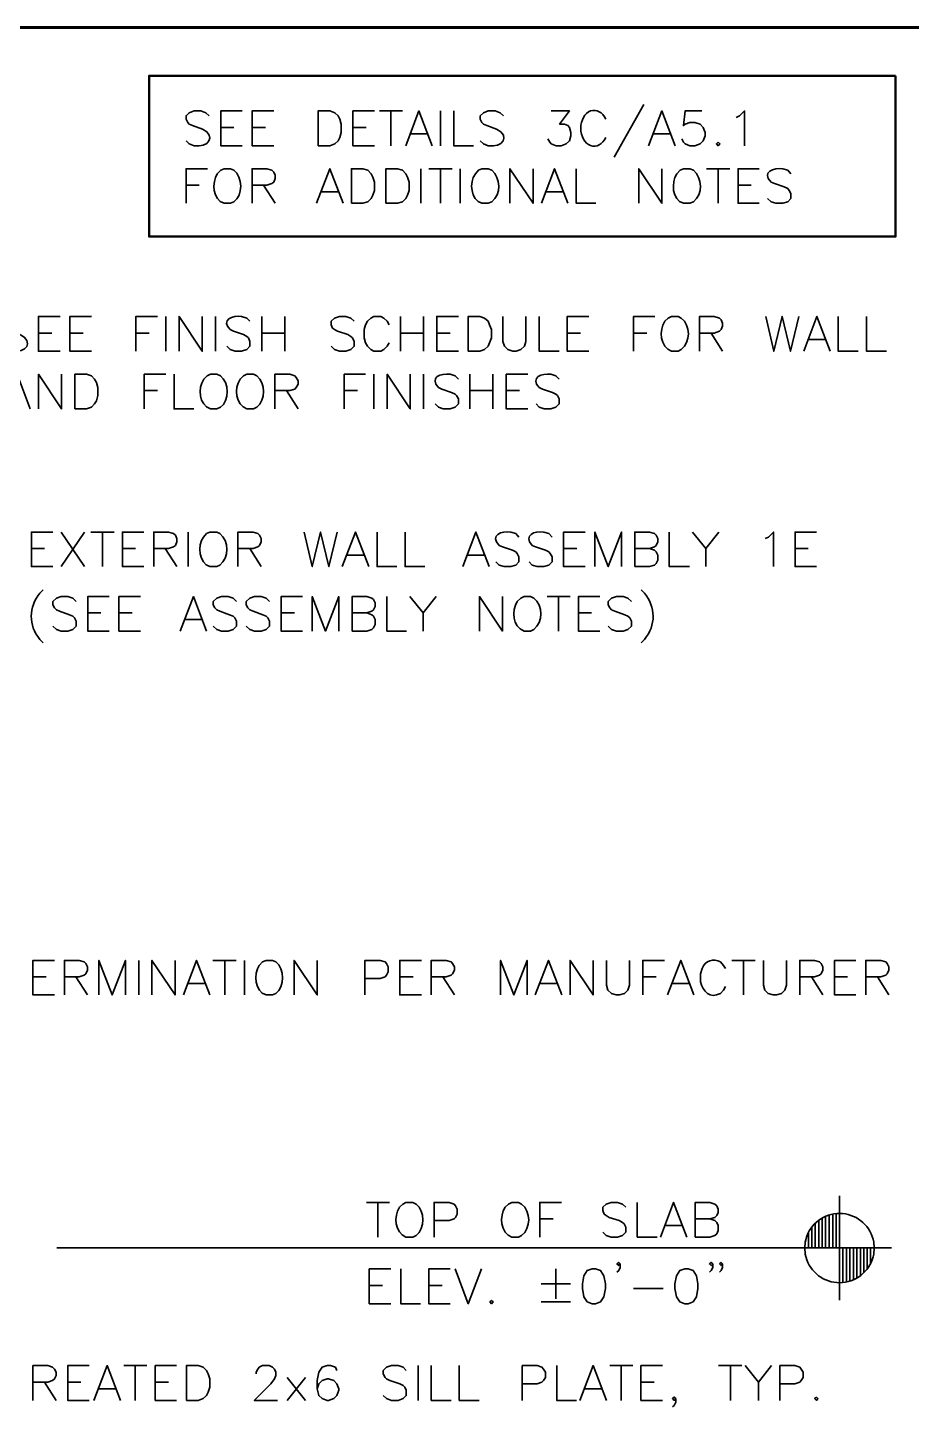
# Model space of a CAD drawing. Header units: inches. Extents: x 5 to 516, y -193 to 129.
# Drawn here: x 18.828 to 22.012, y -168.171 to -163.186 of the extents above; entities that cross this region are included whole.
import ezdxf

# ---------------------------------------------------------------- set-up
doc = ezdxf.new("R2010")
doc.units = ezdxf.units.IN
doc.header["$MEASUREMENT"] = 0
doc.layers.add('PDF7_Geometry', color=7, linetype='Continuous')

msp = doc.modelspace()

# ---------------------------------------------------------------- linework, layer by layer
at = {"layer": 'PDF7_Geometry', "lineweight": 60}
msp.add_lwpolyline([(59.9013316, -193.1846724), (59.9013316, -163.1857822), (14.901328, -163.1857822), (14.901328, -193.1846724)], dxfattribs=at)
at = {"layer": 'PDF7_Geometry', "lineweight": 50}
msp.add_lwpolyline([(21.9557742, -163.3591143), (21.9557742, -163.9391143), (19.2657741, -163.9391143), (19.2657741, -163.3591143)], close=True, dxfattribs=at)
at = {"layer": 'PDF7_Geometry', "lineweight": 35}
for points in [[(21.047996, -163.4624478), (20.9413293, -163.6524478)], [(19.4824396, -163.5035606), (19.4702174, -163.4924495), (19.4524396, -163.4857829), (19.4279952, -163.4857829), (19.4102174, -163.4924495), (19.3991063, -163.5035606), (19.3991063, -163.5157829), (19.4046618, -163.5280051), (19.4102174, -163.5335606), (19.4224396, -163.5391162), (19.4579952, -163.5513384)], [(19.601328, -163.6113374), (19.5235502, -163.6113374), (19.5235502, -163.4857819), (19.601328, -163.4857819)], [(19.7146635, -163.6113374), (19.6368857, -163.6113374), (19.6368857, -163.4857819), (19.7146635, -163.4857819)], [(20.0779945, -163.6113374), (20.0002167, -163.6113374), (20.0002167, -163.4857819), (20.0779945, -163.4857819)], [(20.0957706, -163.4857813), (20.179104, -163.4857813)], [(20.1368857, -163.4857813), (20.1368857, -163.6113369)], [(20.1902169, -163.6113374), (20.2379947, -163.4857819), (20.2857725, -163.6113374)], [(20.315773, -163.4857813), (20.315773, -163.6113369)], [(20.3635522, -163.4857813), (20.3635522, -163.6113369), (20.4346634, -163.6113369)], [(20.5424395, -163.5035606), (20.5302173, -163.4924495), (20.5124395, -163.4857829), (20.4879951, -163.4857829), (20.4702173, -163.4924495), (20.4591062, -163.5035606), (20.4591062, -163.5157829), (20.4646617, -163.5280051), (20.4702173, -163.5335606), (20.4824395, -163.5391162), (20.5179951, -163.5513384)], [(20.7146627, -163.4857813), (20.7802182, -163.4857813), (20.7446627, -163.5335591), (20.7624404, -163.5335591), (20.7746627, -163.5391147), (20.7802182, -163.5457813), (20.7857738, -163.5635591), (20.7857738, -163.5757813), (20.7802182, -163.5935591), (20.767996, -163.6046702), (20.7502182, -163.6113369), (20.7324404, -163.6113369), (20.7146627, -163.6046702), (20.7091071, -163.5991147), (20.7024404, -163.5868924)], [(21.0657731, -163.6113374), (21.1135509, -163.4857819), (21.1613286, -163.6113374)], [(21.2568855, -163.4857813), (21.1968855, -163.4857813), (21.1913299, -163.5391147), (21.1968855, -163.5335591), (21.2146632, -163.5280035), (21.232441, -163.5280035), (21.2513299, -163.5335591), (21.262441, -163.5457813), (21.2691077, -163.5635591), (21.2691077, -163.5757813), (21.262441, -163.5935591), (21.2513299, -163.6046702), (21.232441, -163.6113369), (21.2146632, -163.6113369), (21.1968855, -163.6046702), (21.1913299, -163.5991147), (21.1857744, -163.5868924)], [(21.3813294, -163.510227), (21.3935516, -163.5035604), (21.4113294, -163.4857826), (21.4113294, -163.6113382)], [(19.5235502, -163.5457811), (19.571328, -163.5457811)], [(19.6368857, -163.5457811), (19.6846635, -163.5457811)], [(20.0002167, -163.5457811), (20.0479945, -163.5457811)], [(20.2091062, -163.5691147), (20.2679951, -163.5691147)], [(21.0835501, -163.5691147), (21.1435501, -163.5691147)], [(19.4279952, -163.6113384), (19.4102174, -163.6046718), (19.3991063, -163.5935606)], [(20.4879951, -163.6113384), (20.4702173, -163.6046718), (20.4591062, -163.5935606)], [(19.3991063, -163.8191147), (19.3991063, -163.6946702), (19.4757729, -163.6946702)], [(19.5713263, -163.7002263), (19.5591041, -163.6946708), (19.5357708, -163.6946708), (19.5235486, -163.7002263), (19.5113263, -163.7124485)], [(19.6368857, -163.8191147), (19.6368857, -163.6946702), (19.690219, -163.6946702), (19.7079968, -163.7002258), (19.7146635, -163.7068925), (19.720219, -163.7180036), (19.720219, -163.7302258), (19.7146635, -163.742448), (19.7079968, -163.7480036), (19.690219, -163.7535591), (19.6368857, -163.7535591)], [(19.8691041, -163.8191147), (19.9168819, -163.6946702), (19.9646597, -163.8191147)], [(20.2446603, -163.6946708), (20.2446603, -163.8191152)], [(20.2735502, -163.6946708), (20.3579947, -163.6946708)], [(20.315773, -163.6946708), (20.315773, -163.8191152)], [(20.3868858, -163.6946708), (20.3868858, -163.8191152)], [(20.5002182, -163.7002263), (20.487996, -163.6946708), (20.4646626, -163.6946708), (20.4524404, -163.7002263), (20.4413293, -163.7124485)], [(20.565773, -163.8191147), (20.565773, -163.6946702), (20.6491064, -163.8191147), (20.6491064, -163.6946702)], [(20.679104, -163.8191147), (20.7268818, -163.6946702), (20.7746596, -163.8191147)], [(20.8046601, -163.6946708), (20.8046601, -163.8191152), (20.8757713, -163.8191152)], [(21.030219, -163.8191147), (21.030219, -163.6946702), (21.1135523, -163.8191147), (21.1135523, -163.6946702)], [(21.2268847, -163.7002263), (21.2146625, -163.6946708), (21.1913292, -163.6946708), (21.179107, -163.7002263), (21.1668847, -163.7124485)], [(21.2746625, -163.6946708), (21.3579959, -163.6946708)], [(21.3157731, -163.6946708), (21.3157731, -163.8191152)], [(21.4646602, -163.8191147), (21.3879935, -163.8191147), (21.3879935, -163.6946702), (21.4646602, -163.6946702)], [(21.5779937, -163.7124478), (21.5668826, -163.7002256), (21.5491048, -163.69467)], [(19.3991063, -163.7535607), (19.4457729, -163.7535607)], [(19.6779963, -163.7535607), (19.7202185, -163.8191162)], [(21.3879935, -163.7535607), (21.4357713, -163.7535607)], [(21.5068826, -163.7424478), (21.5191048, -163.7480034), (21.5546604, -163.7602256), (21.5668826, -163.7657812), (21.5724382, -163.7724478), (21.5779937, -163.7835589), (21.5779937, -163.8013367), (21.5668826, -163.8135589), (21.5491048, -163.8191145), (21.5246604, -163.8191145), (21.5068826, -163.8135589), (21.4946604, -163.8013367)], [(19.5357708, -163.8191152), (19.5591041, -163.8191152), (19.5713263, -163.8135597)], [(19.8868857, -163.7780041), (19.9468857, -163.7780041)], [(20.4646626, -163.8191152), (20.487996, -163.8191152), (20.5002182, -163.8135597)], [(20.6968856, -163.7780041), (20.7568856, -163.7780041)], [(21.1913292, -163.8191152), (21.2146625, -163.8191152), (21.2268847, -163.8135597)], [(18.944662, -164.352449), (18.8668842, -164.352449), (18.8668842, -164.2268934), (18.944662, -164.2268934)], [(19.057993, -164.352449), (18.9802152, -164.352449), (18.9802152, -164.2268934), (19.057993, -164.2268934)], [(19.2179946, -164.352449), (19.2179946, -164.2268934), (19.2957724, -164.2268934)], [(19.3257737, -164.2268929), (19.3257737, -164.3524484)], [(19.3735484, -164.352449), (19.3735484, -164.2268934), (19.4568817, -164.352449), (19.4568817, -164.2268934)], [(19.5046609, -164.2268929), (19.5046609, -164.3524484)], [(19.6291048, -164.2446699), (19.6179937, -164.2335588), (19.5991048, -164.2268921)], [(19.6713276, -164.2268929), (19.6713276, -164.3524484)], [(19.754661, -164.2268929), (19.754661, -164.3524484)], [(20.004661, -164.2446699), (19.9924388, -164.2335588), (19.974661, -164.2268921), (19.9513276, -164.2268921), (19.9335499, -164.2335588), (19.9213276, -164.2446699), (19.9213276, -164.2568921), (19.9268832, -164.2691144), (19.9335499, -164.2746699), (19.944661, -164.2802255), (19.9813276, -164.2924477), (19.9924388, -164.2991144), (19.9991054, -164.3046699), (20.004661, -164.3168921), (20.004661, -164.3346699), (19.9924388, -164.345781), (19.974661, -164.3524477), (19.9513276, -164.3524477), (19.9335499, -164.345781), (19.9213276, -164.3346699)], [(20.1302171, -164.2568928), (20.1235504, -164.2446705), (20.1113282, -164.2335594), (20.1002171, -164.2268928), (20.0757726, -164.2268928), (20.0646615, -164.2335594), (20.0524393, -164.2446705), (20.0457726, -164.2568928), (20.0402171, -164.2746705), (20.0402171, -164.3046705), (20.0457726, -164.3224483), (20.0524393, -164.3346706), (20.0646615, -164.3457817), (20.0757726, -164.3524483), (20.1002171, -164.3524483), (20.1113282, -164.3457817), (20.1235504, -164.3346706), (20.1302171, -164.3224483)], [(20.1713277, -164.2268929), (20.1713277, -164.3524484)], [(20.254661, -164.2268929), (20.254661, -164.3524484)], [(20.380218, -164.352449), (20.3024402, -164.352449), (20.3024402, -164.2268934), (20.380218, -164.2268934)], [(20.5402151, -164.2268929), (20.5402151, -164.3168929), (20.5468818, -164.3346706), (20.5579929, -164.3457818), (20.5768818, -164.3524484), (20.5879929, -164.3524484), (20.6057707, -164.3457818), (20.6179929, -164.3346706), (20.6235485, -164.3168929), (20.6235485, -164.2268929)], [(20.6713277, -164.2268929), (20.6713277, -164.3524484), (20.7435499, -164.3524484)], [(20.8502159, -164.352449), (20.7724381, -164.352449), (20.7724381, -164.2268934), (20.8502159, -164.2268934)], [(21.0113297, -164.352449), (21.0113297, -164.2268934), (21.0879964, -164.2268934)], [(21.1835498, -164.2335595), (21.1724387, -164.2268929), (21.1479942, -164.2268929), (21.135772, -164.2335595), (21.1246609, -164.2446706)], [(21.2491046, -164.352449), (21.2491046, -164.2268934), (21.302438, -164.2268934), (21.3213268, -164.2335601), (21.3268824, -164.2391156), (21.332438, -164.2513378), (21.332438, -164.262449), (21.3268824, -164.2746712), (21.3213268, -164.2802267), (21.302438, -164.2868934), (21.2491046, -164.2868934)], [(21.4879962, -164.2268929), (21.5168851, -164.3524484), (21.5468851, -164.2268929), (21.5768851, -164.3524484), (21.6068851, -164.2268929)], [(21.6246607, -164.352449), (21.6724385, -164.2268934), (21.7202163, -164.352449)], [(21.7491047, -164.2268929), (21.7491047, -164.3524484), (21.8213269, -164.3524484)], [(21.8513272, -164.2268929), (21.8513272, -164.3524484), (21.9224384, -164.3524484)], [(18.8668842, -164.2868927), (18.914662, -164.2868927)], [(18.9802152, -164.2868927), (19.027993, -164.2868927)], [(19.2179946, -164.2868927), (19.2657724, -164.2868927)], [(19.5579937, -164.2746699), (19.570216, -164.2802255), (19.6057715, -164.2924477), (19.6179937, -164.2991144), (19.6235493, -164.3046699), (19.6291048, -164.3168921), (19.6291048, -164.3346699), (19.6179937, -164.345781), (19.5991048, -164.3524477), (19.5757715, -164.3524477), (19.5579937, -164.345781), (19.5457715, -164.3346699)], [(19.6713276, -164.2868927), (19.754661, -164.2868927)], [(20.1713277, -164.2868927), (20.254661, -164.2868927)], [(20.3024402, -164.2868927), (20.350218, -164.2868927)], [(20.7724381, -164.2868927), (20.8202159, -164.2868927)], [(21.0113297, -164.2868927), (21.0591075, -164.2868927)], [(21.2913274, -164.2868927), (21.3324385, -164.3524482)], [(21.6424378, -164.3102262), (21.7024378, -164.3102262)], [(21.1479942, -164.3524484), (21.1724387, -164.3524484), (21.1835498, -164.3457818)], [(18.7424403, -164.5602262), (18.7902181, -164.4357818), (18.8368847, -164.5602262)], [(18.8668842, -164.5602262), (18.8668842, -164.4357818), (18.9502175, -164.5602262), (18.9502175, -164.4357818)], [(19.2479968, -164.5602262), (19.2479968, -164.4357818), (19.3257746, -164.4357818)], [(19.3557713, -164.4357823), (19.3557713, -164.5602268), (19.4268824, -164.5602268)], [(19.5224394, -164.4413379), (19.5102172, -164.4357823), (19.4868839, -164.4357823), (19.4746617, -164.4413379), (19.4624394, -164.4535601)], [(19.653552, -164.4413379), (19.6413298, -164.4357823), (19.6179964, -164.4357823), (19.6057742, -164.4413379), (19.593552, -164.4535601)], [(19.7191068, -164.5602262), (19.7191068, -164.4357818), (19.7724402, -164.4357818), (19.790218, -164.4413373), (19.7957735, -164.4468929), (19.8024402, -164.4591151), (19.8024402, -164.4713373), (19.7957735, -164.4835595), (19.790218, -164.4891151), (19.7724402, -164.4946707), (19.7191068, -164.4946707)], [(19.9691069, -164.5602262), (19.9691069, -164.4357818), (20.0457735, -164.4357818)], [(20.0757737, -164.4357823), (20.0757737, -164.5602268)], [(20.1235484, -164.5602262), (20.1235484, -164.4357818), (20.2068818, -164.5602262), (20.2068818, -164.4357818)], [(20.254661, -164.4357823), (20.254661, -164.5602268)], [(20.3802171, -164.4535594), (20.3679949, -164.4413371), (20.3502171, -164.4357816)], [(20.4213277, -164.4357823), (20.4213277, -164.5602268)], [(20.504661, -164.4357823), (20.504661, -164.5602268)], [(20.630218, -164.5602262), (20.5524402, -164.5602262), (20.5524402, -164.4357818), (20.630218, -164.4357818)], [(20.7435526, -164.4535594), (20.7313304, -164.4413371), (20.7135526, -164.4357816)], [(19.2479968, -164.4946699), (19.2957746, -164.4946699)], [(19.7602174, -164.4946699), (19.8024396, -164.5602255)], [(19.9691069, -164.4946699), (20.0168846, -164.4946699)], [(20.3079949, -164.4835594), (20.3202171, -164.4891149), (20.3557727, -164.5013371), (20.3679949, -164.5068927), (20.3735504, -164.5124483), (20.3802171, -164.5246705), (20.3802171, -164.5424483), (20.3679949, -164.5546705), (20.3502171, -164.560226), (20.3257727, -164.560226), (20.3079949, -164.5546705), (20.2968838, -164.5424483)], [(20.4213277, -164.4946699), (20.504661, -164.4946699)], [(20.5524402, -164.4946699), (20.600218, -164.4946699)], [(20.6713304, -164.4835594), (20.6835526, -164.4891149), (20.7191082, -164.5013371), (20.7313304, -164.5068927), (20.736886, -164.5124483), (20.7435526, -164.5246705), (20.7435526, -164.5424483), (20.7313304, -164.5546705), (20.7135526, -164.560226), (20.6891082, -164.560226), (20.6713304, -164.5546705), (20.6602193, -164.5424483)], [(19.4868839, -164.5602268), (19.5102172, -164.5602268), (19.5224394, -164.5546712)], [(19.6179964, -164.5602268), (19.6413298, -164.5602268), (19.653552, -164.5546712)], [(18.9191041, -165.1291146), (18.8413263, -165.1291146), (18.8413263, -165.0046702), (18.9191041, -165.0046702)], [(18.9491053, -165.0046707), (19.0324387, -165.1291151)], [(19.0324387, -165.0046707), (18.9491053, -165.1291151)], [(19.0557722, -165.0046707), (19.1391055, -165.0046707)], [(19.097995, -165.0046707), (19.097995, -165.1291151)], [(19.2468855, -165.1291146), (19.1691077, -165.1291146), (19.1691077, -165.0046702), (19.2468855, -165.0046702)], [(19.2824387, -165.1291146), (19.2824387, -165.0046702), (19.335772, -165.0046702), (19.3535498, -165.0102257), (19.3602165, -165.0157813), (19.365772, -165.0280035), (19.365772, -165.0402257), (19.3602165, -165.0524479), (19.3535498, -165.0580035), (19.335772, -165.063559), (19.2824387, -165.063559)], [(19.4068826, -165.0046707), (19.4068826, -165.1291151)], [(19.520215, -165.0102263), (19.5091039, -165.0046707), (19.4846595, -165.0046707), (19.4724373, -165.0102263), (19.4613262, -165.0224485)], [(19.5857744, -165.1291146), (19.5857744, -165.0046702), (19.6402189, -165.0046702), (19.6579966, -165.0102257), (19.6635522, -165.0157813), (19.6691077, -165.0280035), (19.6691077, -165.0402257), (19.6635522, -165.0524479), (19.6579966, -165.0580035), (19.6402189, -165.063559), (19.5857744, -165.063559)], [(19.8246615, -165.0046707), (19.8535504, -165.1291151), (19.8835504, -165.0046707), (19.9135504, -165.1291151), (19.9435504, -165.0046707)], [(19.9613305, -165.1291146), (20.0091083, -165.0046702), (20.0568861, -165.1291146)], [(20.0868821, -165.0046707), (20.0868821, -165.1291151), (20.1579932, -165.1291151)], [(20.187997, -165.0046707), (20.187997, -165.1291151), (20.2591082, -165.1291151)], [(20.3957743, -165.1291146), (20.4435521, -165.0046702), (20.4913299, -165.1291146)], [(20.5979951, -165.0224478), (20.586884, -165.0102255), (20.5691062, -165.00467)], [(20.7179947, -165.0224478), (20.7057725, -165.0102255), (20.6879947, -165.00467)], [(20.8368831, -165.1291146), (20.7591053, -165.1291146), (20.7591053, -165.0046702), (20.8368831, -165.0046702)], [(20.8724408, -165.1291146), (20.8724408, -165.0046702), (20.9202186, -165.1291146), (20.9679964, -165.0046702), (20.9679964, -165.1291146)], [(21.015774, -165.1291146), (21.015774, -165.0046702), (21.0691073, -165.0046702), (21.0868851, -165.0102257), (21.0924406, -165.0157813), (21.0991073, -165.0280035), (21.0991073, -165.0402257), (21.0924406, -165.0524479), (21.0868851, -165.0580035), (21.0691073, -165.063559), (21.015774, -165.063559)], [(21.1402179, -165.0046707), (21.1402179, -165.1291151), (21.2124401, -165.1291151)], [(21.2235512, -165.0046707), (21.271329, -165.0635596), (21.271329, -165.1291151)], [(21.3191052, -165.0046707), (21.2713274, -165.0635596)], [(21.4857718, -165.0280042), (21.4979941, -165.0224487), (21.5157718, -165.0046709), (21.5157718, -165.1291153)], [(21.6702176, -165.1291146), (21.5935509, -165.1291146), (21.5935509, -165.0046702), (21.6702176, -165.0046702)], [(18.8413263, -165.0635606), (18.8891041, -165.0635606)], [(19.1691077, -165.0635606), (19.2168855, -165.0635606)], [(19.3235493, -165.0635606), (19.3657715, -165.1291161)], [(19.6279972, -165.0635606), (19.6691083, -165.1291161)], [(20.526884, -165.0524478), (20.5391062, -165.0580033), (20.5746617, -165.0702255), (20.586884, -165.0757811), (20.5924395, -165.0813366), (20.5979951, -165.0935589), (20.5979951, -165.1113366), (20.586884, -165.1235589), (20.5691062, -165.1291144), (20.5446617, -165.1291144), (20.526884, -165.1235589), (20.5146617, -165.1113366)], [(20.6457725, -165.0524478), (20.6579947, -165.0580033), (20.6935503, -165.0702255), (20.7057725, -165.0757811), (20.7113281, -165.0813366), (20.7179947, -165.0935589), (20.7179947, -165.1113366), (20.7057725, -165.1235589), (20.6879947, -165.1291144), (20.6635503, -165.1291144), (20.6457725, -165.1235589), (20.6346614, -165.1113366)], [(20.7591053, -165.0635606), (20.8068831, -165.0635606)], [(21.0691051, -165.0635606), (21.0868829, -165.0702273), (21.0924385, -165.0757828), (21.0991051, -165.088005), (21.0991051, -165.1057828), (21.0924385, -165.118005), (21.0868829, -165.1235606), (21.0691051, -165.1291161), (21.0157718, -165.1291161)], [(21.5935509, -165.0635606), (21.6402176, -165.0635606)], [(19.9791076, -165.088004), (20.0391076, -165.088004)], [(20.4135513, -165.088004), (20.4735513, -165.088004)], [(19.4846595, -165.1291151), (19.5091039, -165.1291151), (19.520215, -165.1235596)], [(18.8835491, -165.2124479), (18.8713268, -165.2246702)], [(21.0391075, -165.2124479), (21.0513297, -165.2246702)], [(19.002441, -165.2546707), (18.9902188, -165.2424485), (18.972441, -165.2368929), (18.9491077, -165.2368929), (18.9313299, -165.2424485), (18.9191077, -165.2546707), (18.9191077, -165.2668929), (18.9246632, -165.278004), (18.9313299, -165.2846707), (18.942441, -165.2902263), (18.9791077, -165.3024485), (18.9902188, -165.3080041), (18.9968855, -165.3135596), (19.002441, -165.3257818), (19.002441, -165.3435596), (18.9902188, -165.3557818), (18.972441, -165.3613374), (18.9491077, -165.3613374), (18.9313299, -165.3557818), (18.9191077, -165.3435596)], [(19.1213305, -165.3613376), (19.0446638, -165.3613376), (19.0446638, -165.2368931), (19.1213305, -165.2368931)], [(19.2346604, -165.3613376), (19.1568826, -165.3613376), (19.1568826, -165.2368931), (19.2346604, -165.2368931)], [(19.3779972, -165.3613376), (19.4257749, -165.2368931), (19.4724416, -165.3613376)], [(19.5802179, -165.2546707), (19.5679957, -165.2424485), (19.5502179, -165.2368929), (19.5268846, -165.2368929), (19.5091068, -165.2424485), (19.4968846, -165.2546707), (19.4968846, -165.2668929), (19.5024402, -165.278004), (19.5091068, -165.2846707), (19.5202179, -165.2902263), (19.5557735, -165.3024485), (19.5679957, -165.3080041), (19.5746624, -165.3135596), (19.5802179, -165.3257818), (19.5802179, -165.3435596), (19.5679957, -165.3557818), (19.5502179, -165.3613374), (19.5268846, -165.3613374), (19.5091068, -165.3557818), (19.4968846, -165.3435596)], [(19.6991054, -165.2546707), (19.6868832, -165.2424485), (19.6691054, -165.2368929), (19.6457721, -165.2368929), (19.6279943, -165.2424485), (19.6157721, -165.2546707), (19.6157721, -165.2668929), (19.6213276, -165.278004), (19.6279943, -165.2846707), (19.6402165, -165.2902263), (19.6757721, -165.3024485), (19.6868832, -165.3080041), (19.6935498, -165.3135596), (19.6991054, -165.3257818), (19.6991054, -165.3435596), (19.6868832, -165.3557818), (19.6691054, -165.3613374), (19.6457721, -165.3613374), (19.6279943, -165.3557818), (19.6157721, -165.3435596)], [(19.8179948, -165.3613376), (19.7413282, -165.3613376), (19.7413282, -165.2368931), (19.8179948, -165.2368931)], [(19.8535515, -165.3613376), (19.8535515, -165.2368931), (19.9013293, -165.3613376), (19.949107, -165.2368931), (19.949107, -165.3613376)], [(19.9968846, -165.3613376), (19.9968846, -165.2368931), (20.050218, -165.2368931), (20.0679958, -165.2424487), (20.0746624, -165.2480042), (20.080218, -165.2602265), (20.080218, -165.2724487), (20.0746624, -165.2846709), (20.0679958, -165.2902265), (20.050218, -165.295782), (19.9968846, -165.295782)], [(20.1224408, -165.2368937), (20.1224408, -165.3613381), (20.1935519, -165.3613381)], [(20.2057741, -165.2368937), (20.2535519, -165.2957826), (20.2535519, -165.3613381)], [(20.3002158, -165.2368937), (20.2535492, -165.2957826)], [(20.4557741, -165.3613376), (20.4557741, -165.2368931), (20.5391075, -165.3613376), (20.5391075, -165.2368931)], [(20.6524399, -165.2424492), (20.6402177, -165.2368937), (20.6168843, -165.2368937), (20.6046621, -165.2424492), (20.5924399, -165.2546714)], [(20.7002177, -165.2368937), (20.783551, -165.2368937)], [(20.7413282, -165.2368937), (20.7413282, -165.3613381)], [(20.8902188, -165.3613376), (20.812441, -165.3613376), (20.812441, -165.2368931), (20.8902188, -165.2368931)], [(21.0035489, -165.2546707), (20.9913266, -165.2424485), (20.9735489, -165.2368929), (20.9502155, -165.2368929), (20.9324377, -165.2424485), (20.9202155, -165.2546707), (20.9202155, -165.2668929), (20.9257711, -165.278004), (20.9324377, -165.2846707), (20.9435489, -165.2902263), (20.9802155, -165.3024485), (20.9913266, -165.3080041), (20.9979933, -165.3135596), (21.0035489, -165.3257818), (21.0035489, -165.3435596), (20.9913266, -165.3557818), (20.9735489, -165.3613374), (20.9502155, -165.3613374), (20.9324377, -165.3557818), (20.9202155, -165.3435596)], [(19.0446638, -165.2957813), (19.0913305, -165.2957813)], [(19.1568826, -165.2957813), (19.2046604, -165.2957813)], [(19.3957742, -165.320227), (19.4546631, -165.320227)], [(19.7413282, -165.2957813), (19.7891059, -165.2957813)], [(20.0502158, -165.2957813), (20.0679936, -165.302448), (20.0746603, -165.3080035), (20.0802158, -165.3202257), (20.0802158, -165.3380035), (20.0746603, -165.3502257), (20.0679936, -165.3557813), (20.0502158, -165.3613368), (19.9968825, -165.3613368)], [(20.812441, -165.2957813), (20.8602188, -165.2957813)], [(20.6168843, -165.3613381), (20.6402177, -165.3613381), (20.6524399, -165.3557826)], [(18.8713268, -165.3913368), (18.8835491, -165.4035591)], [(21.0513297, -165.3913368), (21.0391075, -165.4035591)], [(18.9246605, -166.6735596), (18.8468827, -166.6735596), (18.8468827, -166.5491152), (18.9246605, -166.5491152)], [(18.9602183, -166.6735596), (18.9602183, -166.5491152), (19.0135516, -166.5491152), (19.0313294, -166.5546707), (19.037996, -166.5602263), (19.0435516, -166.5724485), (19.0435516, -166.5846707), (19.037996, -166.596893), (19.0313294, -166.6024485), (19.0135516, -166.6080041), (18.9602183, -166.6080041)], [(19.0846622, -166.6735596), (19.0846622, -166.5491152), (19.13244, -166.6735596), (19.1802177, -166.5491152), (19.1802177, -166.6735596)], [(19.2279953, -166.5491157), (19.2279953, -166.6735602)], [(19.2757746, -166.6735596), (19.2757746, -166.5491152), (19.3591079, -166.6735596), (19.3591079, -166.5491152)], [(19.3891056, -166.6735596), (19.4368833, -166.5491152), (19.4846611, -166.6735596)], [(19.4957724, -166.5491157), (19.5791057, -166.5491157)], [(19.5379952, -166.5491157), (19.5379952, -166.6735602)], [(19.6091079, -166.5491157), (19.6091079, -166.6735602)], [(19.7224404, -166.5546713), (19.7102181, -166.5491157), (19.6868848, -166.5491157), (19.6746626, -166.5546713), (19.6624404, -166.5668935)], [(19.7879952, -166.6735596), (19.7879952, -166.5491152), (19.8713285, -166.6735596), (19.8713285, -166.5491152)], [(20.0435517, -166.6735596), (20.0435517, -166.5491152), (20.0979961, -166.5491152), (20.1157739, -166.5546707), (20.1213295, -166.5602263), (20.126885, -166.5724485), (20.126885, -166.5902263), (20.1213295, -166.6024485), (20.1157739, -166.6080041), (20.0979961, -166.6146707), (20.0435517, -166.6146707)], [(20.2468856, -166.6735596), (20.1691078, -166.6735596), (20.1691078, -166.5491152), (20.2468856, -166.5491152)], [(20.2824388, -166.6735596), (20.2824388, -166.5491152), (20.3357721, -166.5491152), (20.3535499, -166.5546707), (20.3591054, -166.5602263), (20.3657721, -166.5724485), (20.3657721, -166.5846707), (20.3591054, -166.596893), (20.3535499, -166.6024485), (20.3357721, -166.6080041), (20.2824388, -166.6080041)], [(20.5324388, -166.6735596), (20.5324388, -166.5491152), (20.5802166, -166.6735596), (20.6279944, -166.5491152), (20.6279944, -166.6735596)], [(20.6568827, -166.6735596), (20.7046605, -166.5491152), (20.7524383, -166.6735596)], [(20.7824388, -166.6735596), (20.7824388, -166.5491152), (20.8657722, -166.6735596), (20.8657722, -166.5491152)], [(20.9135514, -166.5491157), (20.9135514, -166.6380046), (20.9191069, -166.6557824), (20.9313292, -166.6680046), (20.9491069, -166.6735602), (20.9613292, -166.6735602), (20.9791069, -166.6680046), (20.9913292, -166.6557824), (20.9968847, -166.6380046), (20.9968847, -166.5491157)], [(21.044664, -166.6735596), (21.044664, -166.5491152), (21.1224417, -166.5491152)], [(21.1335492, -166.6735596), (21.181327, -166.5491152), (21.2291048, -166.6735596)], [(21.3424387, -166.5780034), (21.335772, -166.5668923), (21.3246609, -166.5546701)], [(21.3657722, -166.5491157), (21.4491055, -166.5491157)], [(21.407995, -166.5491157), (21.407995, -166.6735602)], [(21.4791077, -166.5491157), (21.4791077, -166.6380046), (21.4846633, -166.6557824), (21.4968855, -166.6680046), (21.5146633, -166.6735602), (21.5268855, -166.6735602), (21.5446633, -166.6680046), (21.5568855, -166.6557824), (21.562441, -166.6380046), (21.562441, -166.5491157)], [(21.6102158, -166.6735596), (21.6102158, -166.5491152), (21.6635491, -166.5491152), (21.6813269, -166.5546707), (21.6879935, -166.5602263), (21.6935491, -166.5724485), (21.6935491, -166.5846707), (21.6879935, -166.596893), (21.6813269, -166.6024485), (21.6635491, -166.6080041), (21.6102158, -166.6080041)], [(21.8124385, -166.6735596), (21.7357719, -166.6735596), (21.7357719, -166.5491152), (21.8124385, -166.5491152)], [(21.8479952, -166.6735596), (21.8479952, -166.5491152), (21.9024396, -166.5491152), (21.9202174, -166.5546707), (21.925773, -166.5602263), (21.9313285, -166.5724485), (21.9313285, -166.5846707), (21.925773, -166.596893), (21.9202174, -166.6024485), (21.9024396, -166.6080041), (21.8479952, -166.6080041)], [(18.8468827, -166.6080056), (18.8946605, -166.6080056)], [(19.0013288, -166.6080056), (19.0435511, -166.6735612)], [(20.1691078, -166.6080056), (20.2168856, -166.6080056)], [(20.3235493, -166.6080056), (20.3657716, -166.6735612)], [(21.044664, -166.6080056), (21.0924417, -166.6080056)], [(21.2591053, -166.5780034), (21.2524387, -166.5968923), (21.2524387, -166.6257812)], [(21.6524385, -166.6080056), (21.6935496, -166.6735612)], [(21.7357719, -166.6080056), (21.7824385, -166.6080056)], [(21.8902179, -166.6080056), (21.9313291, -166.6735612)], [(19.4068826, -166.6324491), (19.4657715, -166.6324491)], [(20.675772, -166.6324491), (20.7346609, -166.6324491)], [(21.1513263, -166.6324491), (21.2113263, -166.6324491)], [(21.3246609, -166.6680034), (21.335772, -166.6557812), (21.3424387, -166.643559)], [(19.6868848, -166.6735602), (19.7102181, -166.6735602), (19.7224404, -166.6680046)], [(21.7535489, -167.398004), (21.7535489, -167.7735596)], [(20.0491081, -167.4213376), (20.1324415, -167.4213376)], [(20.0902187, -167.4213376), (20.0902187, -167.5468931)], [(20.2279958, -167.4280042), (20.2157736, -167.4213376), (20.1913291, -167.4213376), (20.180218, -167.4280042), (20.1679958, -167.4391153)], [(20.2924395, -167.5468937), (20.2924395, -167.4213381), (20.3468839, -167.4213381), (20.3646617, -167.4280048), (20.3702173, -167.4335603), (20.3757728, -167.4457825), (20.3757728, -167.4635603), (20.3702173, -167.4757825), (20.3646617, -167.4813381), (20.3468839, -167.4868937), (20.2924395, -167.4868937)], [(20.6079973, -167.4280042), (20.5968861, -167.4213376), (20.5724417, -167.4213376), (20.5613306, -167.4280042), (20.5491084, -167.4391153)], [(20.6735521, -167.5468937), (20.6735521, -167.4213381), (20.7513299, -167.4213381)], [(20.9835519, -167.4391146), (20.9713297, -167.4280035), (20.9535519, -167.4213368), (20.9302186, -167.4213368), (20.9124408, -167.4280035), (20.9002186, -167.4391146), (20.9002186, -167.4513368), (20.9057741, -167.4635591), (20.9124408, -167.4691146), (20.9235519, -167.4757813), (20.9591075, -167.4868924), (20.9713297, -167.4935591), (20.9779964, -167.4991146), (20.9835519, -167.5113368), (20.9835519, -167.5291146), (20.9713297, -167.5413368), (20.9535519, -167.5468924), (20.9302186, -167.5468924), (20.9124408, -167.5413368), (20.9002186, -167.5291146)], [(21.0246625, -167.4213376), (21.0246625, -167.5468931), (21.0968847, -167.5468931)], [(21.1079958, -167.5468937), (21.1557736, -167.4213381), (21.2035514, -167.5468937)], [(21.233552, -167.5468937), (21.233552, -167.4213381), (21.2868853, -167.4213381), (21.3046631, -167.4280048), (21.3113297, -167.4335603), (21.3168853, -167.4457825), (21.3168853, -167.4580048), (21.3113297, -167.4691159), (21.3046631, -167.4757825), (21.2868853, -167.4813381), (21.233552, -167.4813381)], [(21.7291077, -167.5857821), (21.7291077, -167.4635599)], [(21.7413283, -167.5857821), (21.7413283, -167.4613376)], [(20.6735521, -167.4813374), (20.7213299, -167.4813374)], [(21.1257729, -167.5046709), (21.1857729, -167.5046709)], [(21.2868831, -167.4813374), (21.3046609, -167.4868929), (21.3113276, -167.4935596), (21.3168831, -167.5046707), (21.3168831, -167.5224485), (21.3113276, -167.5346707), (21.3046609, -167.5413374), (21.2868831, -167.5468929), (21.2335498, -167.5468929)], [(21.6535507, -167.5857821), (21.6535507, -167.5113377)], [(21.6657713, -167.5857821), (21.6657713, -167.4968932)], [(21.6791041, -167.5857821), (21.6791041, -167.4857821)], [(21.6913292, -167.5857821), (21.6913292, -167.4780043)], [(21.7035498, -167.5857821), (21.7035498, -167.4713376)], [(21.7157749, -167.5857821), (21.7157749, -167.4668932)], [(20.1913291, -167.5468931), (20.2157736, -167.5468931), (20.2279958, -167.5413376)], [(20.5724417, -167.5468931), (20.5968861, -167.5468931), (20.6079973, -167.5413376)], [(21.6413301, -167.5857821), (21.6413301, -167.5313377)], [(18.9335527, -167.5857821), (21.9413307, -167.5857821)], [(21.9413292, -167.5857821), (21.5657736, -167.5857821)], [(21.629105, -167.5857821), (21.629105, -167.584671)], [(21.765774, -167.5857821), (21.765774, -167.7102266)], [(21.7791068, -167.5857821), (21.7791068, -167.7080043)], [(21.7913274, -167.5857821), (21.7913274, -167.7057821)], [(21.8035525, -167.5857821), (21.8035525, -167.7002266)], [(21.8157731, -167.5857821), (21.8157731, -167.694671)], [(21.8291059, -167.5857821), (21.8291059, -167.6857821)], [(21.8413265, -167.5857821), (21.8413265, -167.6757821)], [(21.8535516, -167.5857821), (21.8535516, -167.6613377)], [(21.8657722, -167.5857821), (21.8657722, -167.6402266)], [(21.879105, -167.5857821), (21.879105, -167.584671)], [(20.1368821, -167.786893), (20.0591043, -167.786893), (20.0591043, -167.6613374), (20.1368821, -167.6613374)], [(20.1724399, -167.6613369), (20.1724399, -167.7868924), (20.243551, -167.7868924)], [(20.3502169, -167.786893), (20.2735502, -167.786893), (20.2735502, -167.6613374), (20.3502169, -167.6613374)], [(20.3679965, -167.6613369), (20.4157743, -167.7868924), (20.4635521, -167.6613369)], [(20.7313275, -167.6613369), (20.7313275, -167.7691146)], [(20.9635505, -167.6435598), (20.9579949, -167.6491154), (20.9513283, -167.6435598), (20.9579949, -167.6380042), (20.9635505, -167.6435598), (20.9635505, -167.655782), (20.9579949, -167.6668931), (20.9513283, -167.6735598)], [(21.2968838, -167.6435598), (21.2913283, -167.6491154), (21.2846616, -167.6435598), (21.2913283, -167.6380042), (21.2968838, -167.6435598), (21.2968838, -167.655782), (21.2913283, -167.6668931), (21.2846616, -167.6735598)], [(21.332438, -167.6435598), (21.3268824, -167.6491154), (21.3213268, -167.6435598), (21.3268824, -167.6380042), (21.332438, -167.6435598), (21.332438, -167.655782), (21.3268824, -167.6668931), (21.3213268, -167.6735598)], [(20.0591043, -167.7213389), (20.1068821, -167.7213389)], [(20.2735502, -167.7213389), (20.321328, -167.7213389)], [(20.6779964, -167.7146725), (20.784663, -167.7146725)], [(21.0113297, -167.7324496), (21.1179964, -167.7324496)], [(20.6779964, -167.7802266), (20.784663, -167.7802266)], [(18.8468827, -168.1357835), (18.8468827, -168.0102279), (18.9002161, -168.0102279), (18.9179939, -168.0157835), (18.9246605, -168.0224502), (18.9302161, -168.0335613), (18.9302161, -168.0457835), (18.9246605, -168.0580057), (18.9179939, -168.0635613), (18.9002161, -168.0702279), (18.8468827, -168.0702279)], [(19.0491055, -168.1357835), (18.9724389, -168.1357835), (18.9724389, -168.0102279), (19.0491055, -168.0102279)], [(19.0668851, -168.1357835), (19.1146629, -168.0102279), (19.1624407, -168.1357835)], [(19.1746596, -168.0102274), (19.257993, -168.0102274)], [(19.2157747, -168.0102274), (19.2157747, -168.135783)], [(19.3646618, -168.1357835), (19.2879952, -168.1357835), (19.2879952, -168.0102279), (19.3646618, -168.0102279)], [(19.6513262, -168.0402273), (19.6513262, -168.0335606), (19.6568817, -168.0224495), (19.6624373, -168.0157829), (19.6746595, -168.0102273), (19.6979928, -168.0102273), (19.7102151, -168.0157829), (19.7168817, -168.0224495), (19.7224373, -168.0335606), (19.7224373, -168.0457829), (19.7168817, -168.0580051), (19.7046595, -168.0757829), (19.6446595, -168.1357829), (19.7279928, -168.1357829)], [(19.9424413, -168.0280045), (19.9368857, -168.0157822), (19.9191079, -168.0102267), (19.9068857, -168.0102267), (19.8891079, -168.0157822), (19.8768857, -168.03356), (19.8713302, -168.06356), (19.8713302, -168.09356), (19.8768857, -168.1180045), (19.8891079, -168.1291156), (19.9068857, -168.1357822), (19.9124413, -168.1357822), (19.9313302, -168.1291156), (19.9424413, -168.1180045), (19.9491079, -168.0991156), (19.9491079, -168.09356), (19.9424413, -168.0757822), (19.9313302, -168.06356), (19.9124413, -168.0580045), (19.9068857, -168.0580045), (19.8891079, -168.06356), (19.8768857, -168.0757822), (19.8713302, -168.09356)], [(20.1924413, -168.0280045), (20.1813302, -168.0157822), (20.1635524, -168.0102267), (20.139108, -168.0102267), (20.1213302, -168.0157822), (20.109108, -168.0280045), (20.109108, -168.0402267), (20.1157746, -168.0524489), (20.1213302, -168.0580045), (20.1335524, -168.06356), (20.169108, -168.0757822), (20.1813302, -168.0813378), (20.1868857, -168.0880045), (20.1924413, -168.0991156), (20.1924413, -168.1180045), (20.1813302, -168.1291156), (20.1635524, -168.1357822), (20.139108, -168.1357822), (20.1213302, -168.1291156), (20.109108, -168.1180045)], [(20.2346595, -168.0102274), (20.2346595, -168.135783)], [(20.2824388, -168.0102274), (20.2824388, -168.135783), (20.3535499, -168.135783)], [(20.3835492, -168.0102274), (20.3835492, -168.135783), (20.4546603, -168.135783)], [(20.6102157, -168.1357835), (20.6102157, -168.0102279), (20.663549, -168.0102279), (20.6813268, -168.0157835), (20.6868823, -168.0224502), (20.693549, -168.0335613), (20.693549, -168.0524502), (20.6868823, -168.0635613), (20.6813268, -168.0702279), (20.663549, -168.0757835), (20.6102157, -168.0757835)], [(20.7346596, -168.0102274), (20.7346596, -168.135783), (20.8057707, -168.135783)], [(20.8179929, -168.1357835), (20.8657707, -168.0102279), (20.9135485, -168.1357835)], [(20.925772, -168.0102274), (21.0091053, -168.0102274)], [(20.9668826, -168.0102274), (20.9668826, -168.135783)], [(21.1157731, -168.1357835), (21.0379953, -168.1357835), (21.0379953, -168.0102279), (21.1157731, -168.0102279)], [(21.317993, -168.0102274), (21.4013263, -168.0102274)], [(21.3602157, -168.0102274), (21.3602157, -168.135783)], [(21.4135514, -168.0102274), (21.4613292, -168.0702274), (21.4613292, -168.135783)], [(21.5091054, -168.0102274), (21.4613276, -168.0702274)], [(21.5391075, -168.1357835), (21.5391075, -168.0102279), (21.5924409, -168.0102279), (21.6102186, -168.0157835), (21.6157742, -168.0224502), (21.6224409, -168.0335613), (21.6224409, -168.0524502), (21.6157742, -168.0635613), (21.6102186, -168.0702279), (21.5924409, -168.0757835), (21.5391075, -168.0757835)], [(19.7635495, -168.0524502), (19.829105, -168.1357835)], [(19.8291058, -168.0524502), (19.7635502, -168.1357835)], [(18.8891055, -168.0702272), (18.9302166, -168.1357828)], [(18.9724389, -168.0702272), (19.0191055, -168.0702272)], [(19.0846622, -168.0935607), (19.1446622, -168.0935607)], [(19.2879952, -168.0702272), (19.3357729, -168.0702272)], [(20.8357745, -168.0935607), (20.8957745, -168.0935607)], [(21.0379953, -168.0702272), (21.0857731, -168.0702272)], [(21.1635514, -168.1291148), (21.1579958, -168.1357815), (21.1513292, -168.1291148), (21.1579958, -168.1235593), (21.1635514, -168.1291148), (21.1635514, -168.1413371), (21.1579958, -168.1535593), (21.1513292, -168.1591148)]]:
    msp.add_lwpolyline(points, dxfattribs=at)
for points in [[(19.8746606, -163.6113374), (19.8746606, -163.4857819), (19.9168828, -163.4857819), (19.9346606, -163.4924485), (19.9468828, -163.5035596), (19.9524384, -163.5157819), (19.9579939, -163.5335596), (19.9579939, -163.5635596), (19.9524384, -163.5813374), (19.9468828, -163.5935597), (19.9346606, -163.6046708), (19.9168828, -163.6113374)], [(21.3157731, -163.5991168), (21.3102175, -163.6046724), (21.3157731, -163.6113391), (21.3224398, -163.6046724)], [(19.9946603, -163.8191147), (19.9946603, -163.6946702), (20.0357714, -163.6946702), (20.0535491, -163.7002258), (20.0657714, -163.712448), (20.0713269, -163.7246702), (20.0779936, -163.742448), (20.0779936, -163.772448), (20.0713269, -163.7902258), (20.0657714, -163.8013369), (20.0535491, -163.8135591), (20.0357714, -163.8191147)], [(20.1191042, -163.8191147), (20.1191042, -163.6946702), (20.1613264, -163.6946702), (20.1791042, -163.7002258), (20.1902153, -163.712448), (20.1968819, -163.7246702), (20.2024375, -163.742448), (20.2024375, -163.772448), (20.1968819, -163.7902258), (20.1902153, -163.8013369), (20.1791042, -163.8135591), (20.1613264, -163.8191147)], [(20.4157712, -164.352449), (20.4157712, -164.2268934), (20.4568823, -164.2268934), (20.4746601, -164.2335601), (20.4868823, -164.2446712), (20.4924379, -164.2568934), (20.4991046, -164.2746712), (20.4991046, -164.3046712), (20.4924379, -164.322449), (20.4868823, -164.3346712), (20.4746601, -164.3457823), (20.4568823, -164.352449)], [(18.9979968, -164.5602262), (18.9979968, -164.4357818), (19.040219, -164.4357818), (19.0579968, -164.4413373), (19.0691079, -164.4535595), (19.0757745, -164.4657818), (19.0813301, -164.4835595), (19.0813301, -164.5124484), (19.0757745, -164.5313373), (19.0691079, -164.5424484), (19.0579968, -164.5546707), (19.040219, -164.5602262)], [(20.8624401, -167.6613369), (20.8446623, -167.6668924), (20.8324401, -167.6857813), (20.8268845, -167.7146702), (20.8268845, -167.732448), (20.8324401, -167.762448), (20.8446623, -167.7802257), (20.8624401, -167.7868924), (20.8746623, -167.7868924), (20.8924401, -167.7802257), (20.9046623, -167.762448), (20.9102179, -167.732448), (20.9102179, -167.7146702), (20.9046623, -167.6857813), (20.8924401, -167.6668924), (20.8746623, -167.6613369)], [(21.1957734, -167.6613369), (21.1779957, -167.6668924), (21.1657734, -167.6857813), (21.1602179, -167.7146702), (21.1602179, -167.732448), (21.1657734, -167.762448), (21.1779957, -167.7802257), (21.1957734, -167.7868924), (21.2079957, -167.7868924), (21.2257735, -167.7802257), (21.2379957, -167.762448), (21.2435512, -167.732448), (21.2435512, -167.7146702), (21.2379957, -167.6857813), (21.2257735, -167.6668924), (21.2079957, -167.6613369)], [(20.4991046, -167.7746724), (20.493549, -167.7802279), (20.4991046, -167.7868946), (20.5057712, -167.7802279)], [(19.4002185, -168.1357835), (19.4002185, -168.0102279), (19.4424407, -168.0102279), (19.4602185, -168.0157835), (19.4724407, -168.0280057), (19.4779963, -168.0402279), (19.4846629, -168.0580057), (19.4846629, -168.0880057), (19.4779963, -168.1057835), (19.4724407, -168.1180057), (19.4602185, -168.1291168), (19.4424407, -168.1357835)], [(21.6702156, -168.1235606), (21.6635489, -168.1291162), (21.6702156, -168.1357829), (21.6757711, -168.1291162)]]:
    msp.add_lwpolyline(points, close=True, dxfattribs=at)
msp.add_lwpolyline([(21.6357717, -167.5435599), (21.6302161, -167.564671), (21.629105, -167.5857821), (21.6302161, -167.6080043), (21.6357717, -167.6291154, 0.763254539), (21.8768828, -167.6080043), (21.879105, -167.5857821), (21.8768828, -167.564671, 0.766676795)], format="xyb", close=True, dxfattribs=at)
msp.add_ellipse((20.8695873, -163.5484899), major_axis=(-0.0001422, 0.0645621), ratio=0.750399506, start_param=5.241955649, end_param=10.460135822, dxfattribs=at)
for points in [[(19.4579952, -163.5513384), (19.5098285, -163.5775236), (19.47781, -163.6200606), (19.4279952, -163.6113384)], [(20.5179951, -163.5513384), (20.5698284, -163.5775236), (20.5377914, -163.6200606), (20.4879951, -163.6113384)], [(19.5113263, -163.7124485), (19.4913078, -163.7445226), (19.49403, -163.8059115), (19.5357708, -163.8191152)], [(19.5713263, -163.8135597), (19.6043819, -163.7901708), (19.6034745, -163.7237078), (19.5713263, -163.7002263)], [(20.4413293, -163.7124485), (20.4177182, -163.7444115), (20.4253849, -163.8066337), (20.4646626, -163.8191152)], [(20.5002182, -163.8135597), (20.5350701, -163.7859671), (20.5335701, -163.72743), (20.5002182, -163.7002263)], [(21.1668847, -163.7124485), (21.1468847, -163.7445226), (21.1495884, -163.8059115), (21.1913292, -163.8191152)], [(21.2268847, -163.8135597), (21.2617366, -163.7859671), (21.2602366, -163.7274486), (21.2268847, -163.7002263)], [(21.5491048, -163.69467), (21.5169752, -163.6896515), (21.4706419, -163.7057441), (21.5068826, -163.7424478)], [(19.5991048, -164.2268921), (19.5685678, -164.2215218), (19.5213826, -164.2409292), (19.5579937, -164.2746699)], [(21.1246609, -164.2446706), (21.1014016, -164.2771892), (21.1078646, -164.3372262), (21.1479942, -164.3524484)], [(21.1835498, -164.3457818), (21.2176609, -164.3207262), (21.2176609, -164.2586151), (21.1835498, -164.2335595)], [(18.8013292, -164.2924477), (18.8531625, -164.3186329), (18.821144, -164.3611699), (18.7713292, -164.3524477)], [(19.4624394, -164.4535601), (19.4403283, -164.4868749), (19.4450876, -164.5454119), (19.4868839, -164.5602268)], [(19.5224394, -164.5546712), (19.5553098, -164.5314119), (19.5546246, -164.4647267), (19.5224394, -164.4413379)], [(19.593552, -164.4535601), (19.5714409, -164.4868564), (19.5761816, -164.5454305), (19.6179964, -164.5602268)], [(19.653552, -164.5546712), (19.6867928, -164.526949), (19.6859224, -164.4690786), (19.653552, -164.4413379)], [(20.3502171, -164.4357816), (20.316643, -164.4303927), (20.2748282, -164.447226), (20.3079949, -164.4835594)], [(20.7135526, -164.4357816), (20.6799786, -164.4303927), (20.6381637, -164.447226), (20.6713304, -164.4835594)], [(19.520215, -165.1235596), (19.5538076, -165.0964114), (19.5545484, -165.0372263), (19.520215, -165.0102263)], [(20.5691062, -165.00467), (20.5366617, -164.9999477), (20.4911432, -165.0151329), (20.526884, -165.0524478)], [(20.6879947, -165.00467), (20.6541984, -164.9993366), (20.6130503, -165.0158922), (20.6457725, -165.0524478)], [(19.4613262, -165.0224485), (19.4373262, -165.0518559), (19.4464002, -165.1181892), (19.4846595, -165.1291151)], [(18.8713268, -165.2246702), (18.8309194, -165.2762072), (18.8301416, -165.3398554), (18.8713268, -165.3913368)], [(20.5924399, -165.2546714), (20.5701991, -165.2879492), (20.5754399, -165.3462826), (20.6168843, -165.3613381)], [(20.6524399, -165.3557826), (20.6851992, -165.3274677), (20.6851992, -165.270764), (20.6524399, -165.2424492)], [(21.0513297, -165.2246702), (21.0917371, -165.2761887), (21.0925149, -165.3398554), (21.0513297, -165.3913368)], [(19.6624404, -166.5668935), (19.6413478, -166.5977083), (19.6472922, -166.6628009), (19.6868848, -166.6735602)], [(19.7224404, -166.6680046), (19.754607, -166.6446157), (19.7552922, -166.577912), (19.7224404, -166.5546713)], [(21.3246609, -166.5546701), (21.2997165, -166.5387071), (21.2685498, -166.5505775), (21.2591053, -166.5780034)], [(21.2524387, -166.6257812), (21.2611794, -166.6616886), (21.2859757, -166.6889294), (21.3246609, -166.6680034)], [(20.1679958, -167.4391153), (20.1458106, -167.472782), (20.1507735, -167.5300413), (20.1913291, -167.5468931)], [(20.2279958, -167.5413376), (20.2603106, -167.5144487), (20.2612365, -167.4535968), (20.2279958, -167.4280042)], [(20.5491084, -167.4391153), (20.5260528, -167.4706524), (20.5322195, -167.532319), (20.5724417, -167.5468931)], [(20.6079973, -167.5413376), (20.6413676, -167.5145227), (20.6427936, -167.4540783), (20.6079973, -167.4280042)]]:
    msp.add_open_spline(points, degree=3, dxfattribs=at)

doc.saveas('drawing.dxf')
